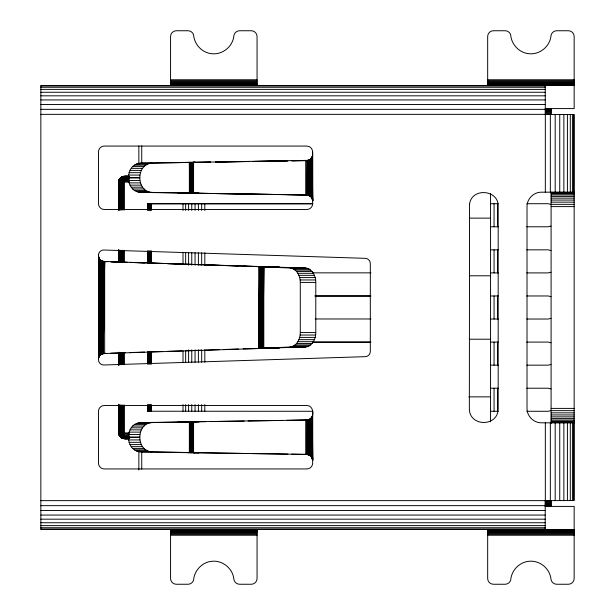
<?xml version="1.0" encoding="UTF-8"?>
<svg xmlns="http://www.w3.org/2000/svg" width="615" height="615" viewBox="0 0 615 615"><rect width="100%" height="100%" fill="white"/><g stroke="black" fill="none" stroke-linecap="round" stroke-linejoin="round"><path stroke-width="0.92" d="M98.5 256.509L99.93 260.076L101.621 261.006L101.552 354.009L99.315 355.885L98.5 358.676C98.369 355.493 101.636 353.01 104.673 353.533L258.7 348.513L289.957 346.991L305.455 346.991C312.343 346.391 315.872 338.78 315.787 332.577L315.787 282.423C315.872 276.22 312.343 268.609 305.455 268.009L243.209 266.141M129.25 438.672C125.06 439.725 118.564 438.226 118.695 432.906L118.68 405.139M118.68 364.933L118.68 352.495M118.68 262.505L118.68 250.067M118.68 209.861L118.68 182.102C118.58 176.766 125.068 175.283 129.25 176.405M305.455 346.991L261.329 348.321L262.274 266.756L262.274 348.244L262.874 266.802L104.673 261.467C101.59 262.005 98.423 259.476 98.5 256.309L98.5 358.737M312.658 411.281L312.658 463.172C312.712 466.255 309.975 468.991 306.893 468.938L104.266 468.938C101.183 468.991 98.446 466.255 98.5 463.172L98.5 411.281C98.438 408.199 101.183 405.454 104.266 405.516L306.893 405.516C311.92 405.285 313.65 411.589 312.581 415.117L312.658 460.251L311.398 456.538L310.114 455.346L306.931 454.485L306.931 419.968C309.998 419.96 312.797 417.324 312.658 414.202M312.643 198.753L312.658 200.667L312.182 198.368L310.606 196.247L306.931 195.032L306.931 160.515L310.045 159.577L312.428 156.441L311.413 158.332L309.676 195.747L311.398 197.084L312.658 200.798L312.612 155.387M312.658 151.828L312.658 203.719C312.712 206.801 309.975 209.538 306.893 209.484L104.266 209.484C101.183 209.538 98.446 206.801 98.5 203.719L98.5 151.828C98.438 148.745 101.183 146.001 104.266 146.062L306.893 146.062L309.506 146.693L311.551 148.438L312.581 150.929L312.581 155.795L312.658 154.749M99.73 355.124L99.138 356.239L99.315 259.061L98.5 256.324L99.73 259.876L98.854 258.2L99.046 356.185M312.651 457.291L312.658 460.12L311.267 456.361L307.946 454.424L187.998 452.602L192.072 452.625L192.134 421.821L194.824 421.805M192.134 452.632L192.18 421.821L192.072 452.625L181.517 452.555M194.924 193.195L192.795 193.202L192.879 162.345L192.71 193.195L199.129 193.225L140.689 192.41C124.407 191.795 124.407 163.751 140.689 163.136L210.584 162.137M103.612 261.452L102.013 261.452L104.673 261.467L104.673 353.533L100.783 354.386L103.258 353.564L103.612 261.452L101.859 261.398L99.93 260.076M259.853 348.428L260.137 266.595L261.721 266.603L260.514 266.618L259.853 348.428L258.285 348.451M271.661 266.756L261.413 266.687L260.898 348.351L270.369 348.267L262.62 348.221L262.874 266.802L277.427 266.856L262.874 266.802M262.836 266.802L272.253 266.764L261.413 266.687L261.413 348.313L261.929 266.726L267.756 266.695M261.775 348.282L262.274 266.756M261.929 266.726L279.302 266.887L263.804 266.887L263.804 348.113L279.302 348.113L262.62 348.221L263.074 266.825L263.082 348.175L263.804 266.887L263.089 348.175M99.976 259.937L101.098 261.029L102.797 261.375L103.258 353.564L104.673 261.467L101.621 261.006L100.845 354.394L99.138 356.239L99.815 259.714L99.315 259.115M195.224 452.655L193.456 452.678L199.129 452.678L192.795 452.655L193.041 421.79L205.84 421.659M272.253 348.236L253.757 348.513L258.953 348.497L259.607 266.549L253.757 266.487L258.7 266.487L258.7 348.513L243.209 348.859M260.775 348.359L261.413 266.687L260.622 348.374L261.721 348.398L256.117 348.482L258.953 348.497M261.413 348.313L262.044 266.733M312.182 198.368L311.152 196.915L311.413 158.332L312.581 155.664M312.635 459.774L311.152 456.368L311.413 417.785L312.428 415.894L312.658 460.251L311.413 417.785L312.328 416.109M258.7 348.513L259.599 266.549L260.699 266.587M310.567 159.331L310.068 159.562L310.59 159.308C312.827 156.94 309.214 160.915 308.3 160.346L308.891 195.232L306.939 195.032L307.315 160.5L305.716 160.53L305.716 195.017L308.891 195.232L311.152 196.915M310.567 418.784L310.068 419.015L310.59 418.761C312.827 416.393 309.214 420.368 308.3 419.799L308.891 454.685L306.939 454.485L307.315 419.953L305.716 419.984L305.716 454.47L307.946 454.424L291.748 454.178M102.636 261.39L102.459 353.694L101.621 261.006L99.138 356.239L98.5 256.263L99.138 356.239L100.429 260.306L99.815 259.714M306.939 195.032L190.258 193.11L190.696 162.422L308.3 160.346L309.161 195.516L309.676 195.747L309.629 159.962M101.621 261.006L99.615 355.516L100.199 354.893L101.621 261.006L101.652 353.963L103.097 353.51M103.258 353.564L104.673 261.467M193.041 193.21L193.579 162.322L210.638 162.129M193.041 452.663L193.579 421.775L307.946 420.03L310.045 419.03L309.676 455.2L311.152 456.368M118.749 209.969L118.749 182.102C118.511 176.836 125.122 175.198 129.25 176.336M129.25 180.318L124.445 180.318L124.115 179.734C121.978 177.435 118.072 179.703 118.78 182.102C118.211 179.234 121.601 176.859 124.053 178.665L124.445 179.388L122.662 182.102L120.971 181.348L119.656 182.102L119.902 178.565L121.524 177.158L122.7 177.059L122.078 176.859L124.445 176.374C121.616 176.021 119.594 178.819 120.309 181.487L120.694 182.102C120.24 179.68 121.424 176.021 124.445 176.374L124.445 180.441L122.662 182.102L122.662 209.969M192.134 193.179L187.998 193.148L191.18 193.141L191.473 162.391L191.842 193.164L192.71 162.352L192.71 193.195L191.596 193.172L192.072 193.172L192.71 162.352L195.278 162.345L192.587 162.352L191.842 193.164L190.535 193.164M99.138 356.239L101.137 260.783L100.429 260.306M118.68 405.039L118.849 434.121C120.448 435.074 125.683 436.027 124.092 432.906C118.726 435.159 118.68 437.834 124.445 438.672L124.445 405.039M192.795 193.202L193.579 162.322L195.662 162.345L192.587 162.352M192.795 452.655L193.579 421.775L190.143 421.898M310.46 196.27L311.413 158.332L312.658 200.798L312.366 156.548M310.46 455.723L311.413 417.785L312.489 458.882L312.482 456.93M129.25 438.595C125.214 439.733 118.426 438.203 118.849 432.906C118.826 435.174 120.555 438.211 123.185 437.496C126.206 436.12 119.448 435.343 119.302 432.906L118.68 432.906L118.733 433.683L118.749 405.039M310.767 159.024L309.676 195.747L310.114 159.654L307.946 160.577L292.679 160.822M310.767 418.477L309.676 455.2L309.161 419.507L309.161 454.969L309.745 455.092M99.123 356.024L98.561 357.915L98.7 357.115M118.733 433.683L118.687 432.906L119.018 433.806L120.463 434.659L123.577 435.597L124.445 435.197L123.553 434.782L124.422 434.659L123.661 432.906L123.069 433.56C125.814 438.487 117.58 437.288 119.571 432.906L129.25 432.906M124.445 182.102L121.555 180.487L119.556 181.125L119.779 209.969M119.018 433.806L118.956 404.555M289.957 346.991C296.845 346.391 300.374 338.78 300.289 332.577L300.289 282.423C300.374 276.22 296.845 268.609 289.957 268.009L263.804 266.887M185.046 162.422L190.143 162.445L190.143 193.102L152.043 192.41C135.761 191.795 135.761 163.751 152.043 163.136L190.696 162.422L190.981 193.133L190.981 162.414L188.597 162.391L191.634 162.391L191.842 193.164M194.824 452.648L140.689 451.864C124.407 451.249 124.407 423.205 140.689 422.59L190.258 421.89L190.258 452.563L191.18 452.594L191.18 421.859L188.597 421.844M189.351 421.928L189.351 452.525L181.171 452.548L190.258 452.563L152.043 451.864C135.761 451.249 135.761 423.205 152.043 422.59L190.073 421.898M98.5 358.491L98.561 357.669M121.824 405.039L121.824 432.906C118.418 432.307 120.509 438.372 122.662 435.666C123.284 434.544 120.824 431.738 121.163 434.029C119.464 439.371 125.937 438.879 129.25 438.318M119.003 181.202L118.749 182.102L120.44 177.973L122.662 177.074L121.839 177.504M129.25 437.895C124.853 439.271 115.366 437.311 123.538 432.906L123.538 405.039M121.055 209.969L121.055 182.102C120.824 179.849 121.862 176.643 124.445 176.336M121.824 438.041L120.832 436.688L121.824 432.906M124.445 176.405L123.538 176.405L124.445 176.49L122.216 178.842L121.217 182.102L120.971 181.348M120.44 177.973C118.703 179.211 118.526 183.862 119.079 180.403C120.771 179.057 123.085 179.595 124.445 181.194L129.25 181.194M119.033 181.663L118.956 210.176M122.808 438.395L124.445 438.464C121.24 439.225 120.924 435.097 121.055 432.906L121.055 405.039M118.872 180.81L119.302 179.48M129.25 435.789L124.445 435.789L123.892 437.004L121.755 435.505L119.571 432.906M121.509 433.26L120.517 437.073L122.539 438.018L120.763 437.05L119.418 434.682M119.848 179.495L121.055 177.435L124.445 177.243L122.862 179.026L121.524 182.102L121.324 181.379M98.754 356.877L98.5 256.263M122.631 182.102L122.931 181.133L122.277 182.102L122.047 181.656L124.445 178.265L123.354 178.335L129.25 178.019M98.692 357.277L98.854 356.8M118.749 433.806L118.956 432.906M312.635 200.321L311.413 158.332L312.005 198.168M120.302 178.88L121.316 177.889L121.001 177.627M129.25 436.612L124.445 436.612L119.049 433.283L119.779 432.906L119.779 405.039M121.662 177.412L124.445 176.49L122.662 176.613L124.445 176.567L123.915 176.397M118.687 432.906L118.903 434.451L118.749 432.906M121.824 209.969L122.047 181.656M119.625 179.103L119.902 178.565M121.939 176.905L120.094 178.658L120.163 182.102L118.68 182.102L118.68 209.969M123.538 432.906L123.069 433.56L122.508 432.906L121.755 433.391M119.694 435.651L119.302 434.866L121.401 437.611M100.199 354.893L99.922 354.917M119.694 179.242L120.24 178.965L119.272 179.665L121.078 178.066M124.007 180.848L124.445 181.363L123.538 182.102L123.538 209.969M119.487 180.003L119.079 180.403L119.464 180.233M286.413 420.352L308.3 419.799L309.161 454.969L308.699 454.769M312.243 156.863L312.658 200.798L312.643 200.321M123.715 181.925L123.338 181.502L124.445 181.363M102.49 353.464L102.013 353.556M119.518 435.766L120.186 436.389M124.115 179.734L129.25 179.48M100.699 354.232L102.305 353.448L106.141 353.325M121.524 177.158L122.662 176.613M120.402 178.089L122.37 177.458L124.445 178.019M122.17 176.959L122.769 176.62M122.662 437.926L121.839 437.496L123.292 438.364L129.25 438.387M123.869 177.743L129.25 177.435M120.363 405.039L120.363 432.906L122.27 437.057L124.445 438.557L123.807 437.918C124.73 437.327 119.987 435.02 119.902 432.906L122.054 436.343L124.445 438.318M118.849 434.121L119.702 435.366L124.445 433.398L124.092 432.906M308.077 195.001L307.515 194.993M308.077 454.454L307.515 454.447M124.445 434.059L119.533 434.959L118.726 433.529M119.963 436.442L121.078 436.934M291.21 160.822L308.077 160.546M123.846 438.38L124.422 438.203L123.807 437.918M124.069 176.405L123.446 176.597L129.25 176.613M308.699 195.316L309.161 195.516L309.161 160.054L309.745 195.639M121.078 437.557L121.908 438.072M550.979 226.089L548.211 226.781L526.763 226.781M550.979 272.214L548.211 272.906L526.763 272.906M550.979 318.339L548.211 319.031L526.763 319.031M550.979 364.464L548.211 365.156L526.763 365.156M550.979 410.589L548.211 411.281L526.763 411.281M123.369 176.613L124.445 176.613M123.115 177.527L124.445 177.435M123.492 435.974L124.445 435.797M100.783 354.171L101.69 353.902M309.56 455.146L309.629 419.415M129.25 176.959L123.623 177.043L124.399 177.281M124.445 180.318L123.507 180.41L124.445 180.441M309.114 195.339L308.3 160.346L307.831 195.109L307.515 160.553M309.114 454.793L308.3 419.799L307.831 454.562L307.315 419.953L308.077 419.999M190.066 162.445L190.258 193.11L181.517 193.102M110.931 353.171L125.314 352.703M130.103 352.541L144.487 352.072M148.315 351.949L162.698 351.48M167.488 351.326L181.863 350.858M186.66 350.704L201.036 350.235M204.872 350.112L219.248 349.643M224.044 349.481L238.42 349.013M215.435 162.053L249.006 161.507M252.842 161.445L287.374 160.884M210.638 421.582L244.209 421.037M248.045 420.975L282.577 420.414M215.358 162.06L248.768 161.522M254.495 161.438L287.905 160.899M193.479 193.225L195.224 193.202M260.791 266.641L262.859 266.618M182.055 421.898L199.129 421.775L192.71 421.805M192.134 421.821L177.996 421.928M181.586 162.445L189.458 162.468L189.989 193.095L189.351 162.475L189.351 193.072L181.171 193.095L190.258 193.11M186.191 193.133L190.65 193.125M124.445 435.197L121.147 434.866L121.009 433.129M178.55 421.921L191.18 421.859M186.137 452.586L190.65 452.579M170.563 79.758L257.055 79.758M487.672 79.758L574.156 79.758M170.563 80.757L257.055 80.757M487.672 80.757L574.156 80.757M170.563 81.734L257.055 81.734M487.672 81.734L574.156 81.734M170.563 82.641L257.055 82.641M487.672 82.641L574.156 82.641M170.563 83.463L257.055 83.463M487.672 83.463L574.156 83.463M170.563 84.178L257.055 84.178M487.672 84.178L574.156 84.178M170.563 84.755L257.055 84.755M487.672 84.755L574.156 84.755M170.563 85.178L257.055 85.178M487.672 85.178L574.156 85.178M170.563 85.439L257.055 85.439M487.672 85.439L574.156 85.439M574.156 85.523L40.844 85.523L40.844 529.477L574.156 529.477M40.844 85.962L545.213 85.962M40.844 87.261L545.213 87.261M40.844 89.383L545.213 89.383M40.844 92.265L545.213 92.265M40.844 95.825L545.213 95.825M40.844 99.938L545.213 99.938M40.844 104.489L545.213 104.489M545.221 108.586L574.156 108.586L574.156 36.516C574.21 33.433 571.473 30.696 568.391 30.75L556.706 30.75C553.854 30.712 551.248 33.041 550.971 35.878C549.971 46.433 539.732 54.82 529.184 53.736C519.452 53.028 511.434 44.603 510.688 34.955C510.02 32.526 507.652 30.727 505.13 30.75L493.438 30.75C490.363 30.696 487.626 33.433 487.672 36.516L487.672 85.523M545.213 108.932L551.094 108.932M40.844 109.347L551.094 109.355M545.213 109.931L551.094 109.931M545.213 110.646L551.094 110.646M545.213 111.469L551.094 111.469M545.213 112.376L551.094 112.376M545.213 113.352L551.094 113.352M40.844 114.352L551.094 114.352L551.094 108.586M177.996 162.475L190.981 162.414L191.18 193.141L181.986 193.102M140.689 163.136L152.043 163.136M138.536 163.39L149.883 163.39M136.453 164.067L147.8 164.067M134.501 165.143L145.847 165.143M132.732 166.588L144.087 166.588M131.218 168.364L142.565 168.364M129.988 170.409L141.335 170.409M129.081 172.669L140.428 172.669M128.52 175.075L139.874 175.075M128.335 177.551L139.69 177.551M128.335 177.996L139.69 177.996M129.25 178.711L124.053 178.665M128.52 180.472L139.874 180.472M129.25 182.102L120.363 182.102L120.025 181.648M129.081 182.878L140.428 182.878M129.988 185.138L141.335 185.138M131.218 187.183L142.565 187.183M132.732 188.959L144.087 188.959M134.501 190.404L145.847 190.404M136.453 191.48L147.8 191.48M138.536 192.157L149.883 192.157M574.156 192.188L541.423 192.188C533.72 192.041 526.863 198.899 527.009 206.602L527.009 408.398C526.878 416.101 533.72 422.943 541.423 422.812L574.156 422.812M140.689 192.41L152.043 192.41M551.094 192.364L574.156 192.364M551.094 192.895L574.156 192.895M177.996 193.072L189.351 193.072M551.094 193.756L574.156 193.756M551.094 194.94L574.156 194.94M551.094 196.408L574.156 196.408M551.094 198.13L574.156 198.13M551.094 200.06L574.156 200.06M551.094 202.15L574.156 202.15M312.781 203.719L147.508 203.719L147.508 210.468M490.555 203.719L498.242 203.719M526.763 203.719L548.211 203.719L550.979 204.411M147.508 203.78L312.374 203.78M551.094 204.349L574.156 204.349M551.094 206.602L574.156 206.602M469.414 218.133L490.555 218.133M490.555 226.781L498.242 226.781M490.555 249.844L498.242 249.844M526.763 249.844L548.211 249.844L550.979 250.536M289.957 268.009L305.455 268.009M291.764 268.301L307.262 268.301M293.516 269.001L309.014 269.001M295.146 270.093L310.644 270.093M296.622 271.546L312.12 271.546M312.374 272.852L370.96 272.852M490.555 272.906L498.242 272.906M297.891 273.314L313.389 273.314M298.921 275.343L314.411 275.343M469.414 275.789L490.555 275.789M299.674 277.588L315.172 277.588M300.135 279.963L315.633 279.963M300.289 282.423L315.787 282.423M314.711 295.969L370.445 295.969M490.555 295.969L498.242 295.969M526.763 295.969L548.211 295.969L550.979 296.661M315.257 296.03L370.96 296.03M315.257 318.977L370.96 318.977M490.555 319.031L498.242 319.031M300.289 332.577L315.787 332.577M300.135 335.037L315.633 335.037M299.674 337.412L315.172 337.412M469.414 339.211L490.555 339.211M298.921 339.657L314.411 339.657M297.891 341.686L313.389 341.686M312.781 342.094L370.438 342.094M490.555 342.094L498.242 342.094M526.763 342.094L548.211 342.094L550.979 342.786M312.374 342.155L370.96 342.155M296.622 343.454L312.12 343.454M295.146 344.907L310.644 344.907M293.516 345.999L309.014 345.999M291.764 346.699L307.262 346.699M267.348 348.313L260.622 348.374L261.052 266.656L264.227 266.641L260.084 266.587L259.607 348.451L259.607 266.549M490.555 365.156L498.242 365.156M490.555 388.219L498.242 388.219M526.763 388.219L548.211 388.219L550.979 388.911M468.861 396.867L490.555 396.867M551.094 408.398L574.156 408.398M551.094 410.651L574.156 410.651M147.508 411.227L312.789 411.281M490.555 411.281L498.242 411.281M551.094 412.849L574.156 412.849M551.094 414.941L574.156 414.941M551.094 416.87L574.156 416.87M551.094 418.592L574.156 418.592M551.094 420.06L574.156 420.06M551.094 421.244L574.156 421.244M551.094 422.105L574.156 422.105M140.689 422.59L152.043 422.59M551.094 422.636L574.156 422.636M138.536 422.843L149.883 422.843M136.453 423.52L147.8 423.52M134.501 424.596L145.847 424.596M132.732 426.041L144.087 426.041M131.218 427.817L142.565 427.817M129.988 429.862L141.335 429.862M129.081 432.122L140.428 432.122M129.25 433.906L124.076 433.583M128.52 434.528L139.874 434.528M129.25 434.874L123.553 434.782M128.335 437.004L139.69 437.004M124.445 437.895L123.569 437.288L129.25 437.319M128.335 437.45L139.69 437.45M128.52 439.925L139.874 439.925M129.081 442.331L140.428 442.331M129.988 444.591L141.335 444.591M131.218 446.636L142.565 446.636M132.732 448.412L144.087 448.412M134.501 449.857L145.847 449.857M136.453 450.933L147.8 450.933M138.536 451.61L149.883 451.61M140.689 451.864L152.043 451.864M177.996 452.525L189.351 452.525M199.129 452.678L191.596 452.625M40.844 500.648L551.094 500.648L551.094 506.414M545.213 501.648L551.094 501.648M545.213 502.624L551.094 502.624M545.213 503.531L551.094 503.531M545.213 504.354L551.094 504.354M545.213 505.069L551.094 505.069M40.844 505.653L551.094 505.645M545.213 506.068L551.094 506.068M545.213 506.329L551.094 506.329M545.213 506.414L574.156 506.414L574.156 578.484C574.21 581.567 571.473 584.304 568.398 584.25L556.706 584.25C553.854 584.288 551.248 581.959 550.971 579.122C549.971 568.567 539.732 560.18 529.184 561.264C519.452 561.972 511.434 570.397 510.688 580.045C510.02 582.474 507.652 584.273 505.13 584.25L493.438 584.25C490.363 584.304 487.626 581.567 487.672 578.484L487.672 529.477M40.844 510.512L545.213 510.512M40.844 515.062L545.213 515.062M40.844 519.175L545.213 519.175M40.844 522.735L545.213 522.735M40.844 525.617L545.213 525.617M40.844 527.739L545.213 527.739M40.844 529.038L545.213 529.038M170.57 529.823L257.055 529.823M487.672 529.823L574.156 529.823M170.57 530.245L257.055 530.245M487.672 530.245L574.156 530.245M170.57 530.822L257.055 530.822M487.672 530.822L574.156 530.822M170.57 531.537L257.055 531.537M487.672 531.537L574.156 531.537M170.57 532.359L257.055 532.359M487.672 532.359L574.156 532.359M170.57 533.266L257.055 533.266M487.672 533.266L574.156 533.266M170.57 534.243L257.055 534.243M487.672 534.243L574.156 534.243M170.57 535.242L257.055 535.242M487.672 535.242L574.156 535.242M186.191 162.414L190.758 162.422M193.041 421.79L195.662 421.798M181.955 452.555L191.18 452.594M262.667 348.213L273.575 348.213M185.046 421.875L190.258 421.89M267.348 266.687L261.052 266.656L260.514 348.382L260.514 266.618M305.716 454.47L306.939 454.485M190.542 162.383L191.634 162.391M260.898 348.351L263.351 348.374M193.579 162.322L193.579 193.225L244.094 193.994M246 194.025L282.216 194.578M286.982 194.648L307.946 194.97L193.579 193.225M248.852 453.524L193.579 452.678L193.579 421.775M251.712 453.562L287.935 454.116M108.278 261.675L102.305 261.552L106.141 261.675M110.938 261.821L127.443 262.29M146.601 262.905L130.134 262.428L144.479 262.928M148.361 263.005L165.766 263.512M167.549 263.612L258.7 266.487M110.931 261.829L125.314 262.298M148.315 263.051L162.698 263.52M167.488 263.674L181.863 264.143M186.66 264.296L201.036 264.765M204.872 264.888L219.248 265.357M224.044 265.519L238.42 265.988M306.939 160.515L307.946 160.577M306.939 419.968L307.946 420.03M102.305 353.448L103.612 353.548M123.5 179.326L124.445 179.388M102.013 261.452L102.536 261.49M120.763 437.05L121.347 437.134M101.69 261.098L102.159 261.275M123.008 438.464L123.723 438.603M124.445 438.672L123.292 438.364M123.538 438.234L124.445 438.464M123.454 434.359L124.422 434.659M101.137 260.783L101.913 261.137L102.459 353.694L102.021 261.175M123.892 437.004L124.445 437.319M120.363 432.906L120.771 433.145M123.215 438.403L121.916 437.073L121.147 434.866L122.477 432.906L121.985 433.567L122.8 433.206L122.662 405.039M312.189 198.522L311.413 158.332L312.489 199.429M312.182 457.821L311.713 457.091L311.413 417.785L312.236 457.952L311.413 417.785L309.676 455.2L309.268 419.461M120.548 433.206L120.202 432.906L120.348 433.314M310.606 196.247L310.975 196.746M310.606 455.7L310.975 456.199M120.632 181.379L121.055 182.102M119.618 436.027L119.018 434.774M118.833 433.206L119.11 433.806M119.779 432.906L120.04 433.652L119.902 432.906M118.887 434.29L119.149 435.043M98.631 257.439L98.892 258.254M119.21 432.906L119.41 433.721M121.693 181.487L121.824 182.102M120.309 181.487L120.363 209.969M118.757 181.61L118.78 182.102M119.126 180.226L119.556 182.102L119.556 181.125L118.956 182.102L118.926 181.356L119.302 209.969M189.458 162.468L190.143 193.102L189.835 162.452M312.366 416.001L312.658 460.12M311.943 157.532L312.658 200.798M312.62 198.422L312.658 200.667M311.943 416.985L312.658 460.251M312.52 457.176L312.543 459.09M309.268 160.008L309.56 195.693M312.612 414.841L312.62 416.732M573.726 114.467L573.726 192.188M573.726 422.812L573.726 500.533M572.419 114.467L572.419 192.188M572.419 422.812L572.419 500.533M570.297 114.467L570.297 192.188M570.297 422.812L570.297 500.533M567.414 114.467L567.414 192.188M567.414 422.812L567.414 500.533M563.863 114.467L563.863 192.188M563.863 422.812L563.863 500.533M559.742 114.467L559.742 192.188M559.742 422.812L559.742 500.533M555.191 114.467L555.191 192.188M555.191 422.812L555.191 500.533M551.094 192.188L551.094 423.704M550.34 114.467L550.34 192.188M550.34 422.812L550.34 500.533M545.328 114.352L545.328 192.188M545.328 422.812L545.328 500.648M545.213 85.523L545.328 114.467L574.156 114.467L574.156 500.533L545.213 500.648L545.213 529.477M497.458 203.719L497.458 226.781M497.458 249.844L497.458 272.906M497.458 295.969L497.458 319.031M497.458 342.094L497.458 365.156M497.458 388.219L497.458 411.281M494.06 203.719L494.06 226.781M494.06 249.844L494.06 272.906M494.06 295.969L494.06 319.031M494.06 342.094L494.06 365.156M494.06 388.219L494.06 411.281M490.555 193.525L490.555 421.852M257.055 85.523L257.055 36.516C257.101 33.433 254.364 30.696 251.289 30.75L239.596 30.75C236.744 30.712 234.138 33.041 233.861 35.878C232.862 46.433 222.622 54.82 212.075 53.736C202.343 53.028 194.325 44.603 193.579 34.955C192.91 32.526 190.542 30.727 188.021 30.75L176.336 30.75C173.253 30.689 170.509 33.433 170.57 36.516L170.563 85.523M257.055 529.477L257.055 578.484C257.101 581.567 254.364 584.304 251.289 584.25L239.596 584.25C236.744 584.288 234.138 581.959 233.861 579.122C232.862 568.567 222.622 560.18 212.075 561.264C202.343 561.972 194.325 570.397 193.579 580.045C192.91 582.474 190.542 584.273 188.021 584.25L176.336 584.25C173.253 584.304 170.516 581.567 170.563 578.484L170.57 529.477M204.81 203.78L204.81 210.468M204.81 252.773L204.81 265.203M204.81 349.804L204.81 362.227M204.81 404.532L204.81 411.227M201.674 203.78L201.674 210.468M201.674 252.773L201.674 265.203M201.674 349.804L201.674 362.227M201.674 404.532L201.674 411.227M198.391 203.78L198.391 210.468M198.391 252.773L198.391 265.203M198.391 349.804L198.391 362.227M198.391 404.532L198.391 411.227M195.055 203.78L195.055 210.468M195.055 252.773L195.055 265.203M195.055 349.804L195.055 362.227M195.055 404.532L195.055 411.227M191.765 203.78L191.765 210.468M191.765 252.773L191.765 265.203M191.765 349.804L191.765 362.227M191.765 404.532L191.765 411.227M188.605 203.78L188.605 210.468M188.605 252.773L188.605 265.203M188.605 349.804L188.605 362.227M188.605 404.532L188.605 411.227M185.661 203.78L185.661 210.468M185.661 252.773L185.661 264.242M185.661 350.758L185.661 362.227M185.661 404.532L185.661 411.227M183.009 203.78L183.009 210.468M183.009 252.773L183.009 264.242M183.009 350.758L183.009 362.227M183.009 404.532L183.009 411.227M151.359 203.78L151.359 210.468M151.359 250.859L151.359 263.289M151.359 351.711L151.359 364.142M151.359 404.532L151.359 411.227M150.698 203.78L150.698 210.468M150.698 250.859L150.698 263.289M150.698 351.711L150.698 364.142M150.698 404.532L150.698 411.227M149.96 203.78L149.96 210.468M149.96 250.859L149.96 263.289M149.96 351.711L149.96 364.142M149.96 404.532L149.96 411.227M149.168 203.78L149.168 210.468M149.168 250.859L149.168 263.289M149.168 351.711L149.168 364.142M149.168 404.532L149.168 411.227M148.346 203.78L148.346 210.468M148.346 250.859L148.346 263.289M148.346 351.711L148.346 364.142M148.346 404.532L148.346 411.227M147.508 250.805L147.508 263.297M147.508 351.703L147.508 364.195M147.508 404.532L147.508 411.281M141.734 145.832L141.742 163.113M141.742 451.887L141.742 469.168M138.859 146.039L138.852 164.174M138.859 450.826L138.859 469.914M124.445 181.194L124.445 209.969M124.445 250.328L124.445 261.859M124.445 353.148L124.445 364.68M123.538 250.328L123.538 261.859M123.538 353.148L123.538 364.68M122.662 250.328L122.662 261.859M122.662 353.148L122.662 364.68M121.824 250.328L121.824 261.859M121.824 353.148L121.824 364.68M121.055 250.328L121.055 261.859M121.055 353.148L121.055 364.68M120.363 250.328L120.363 261.859M120.363 353.148L120.363 364.68M119.779 250.328L119.779 261.859M119.779 353.148L119.779 364.68M119.302 250.328L119.302 261.859M119.302 353.148L119.302 364.68M119.302 405.039L119.302 432.906M118.956 249.844L118.956 262.336M118.956 352.241L118.956 365.156M118.749 250.328L118.749 261.859M118.749 353.148L118.749 364.68M118.68 249.844L118.68 262.336M118.68 352.295L118.68 365.156M120.471 434.521C121.486 437.765 122.562 432.729 120.471 434.521M118.741 181.279L118.68 182.102L118.749 181.194M98.561 254.372L98.5 359.798C98.438 362.635 101.021 365.133 103.85 364.987L365.287 356.669C368.001 356.623 370.353 354.194 370.315 351.48L370.315 263.52C370.353 260.806 368.001 258.377 365.287 258.331L103.85 250.013C101.321 249.898 98.93 251.866 98.561 254.372M469.553 204.226L469.353 408.398C469.045 427.156 498.488 427.156 498.181 408.398L498.181 206.602C499.034 189.52 471.521 187.244 469.553 204.226"/></g></svg>
